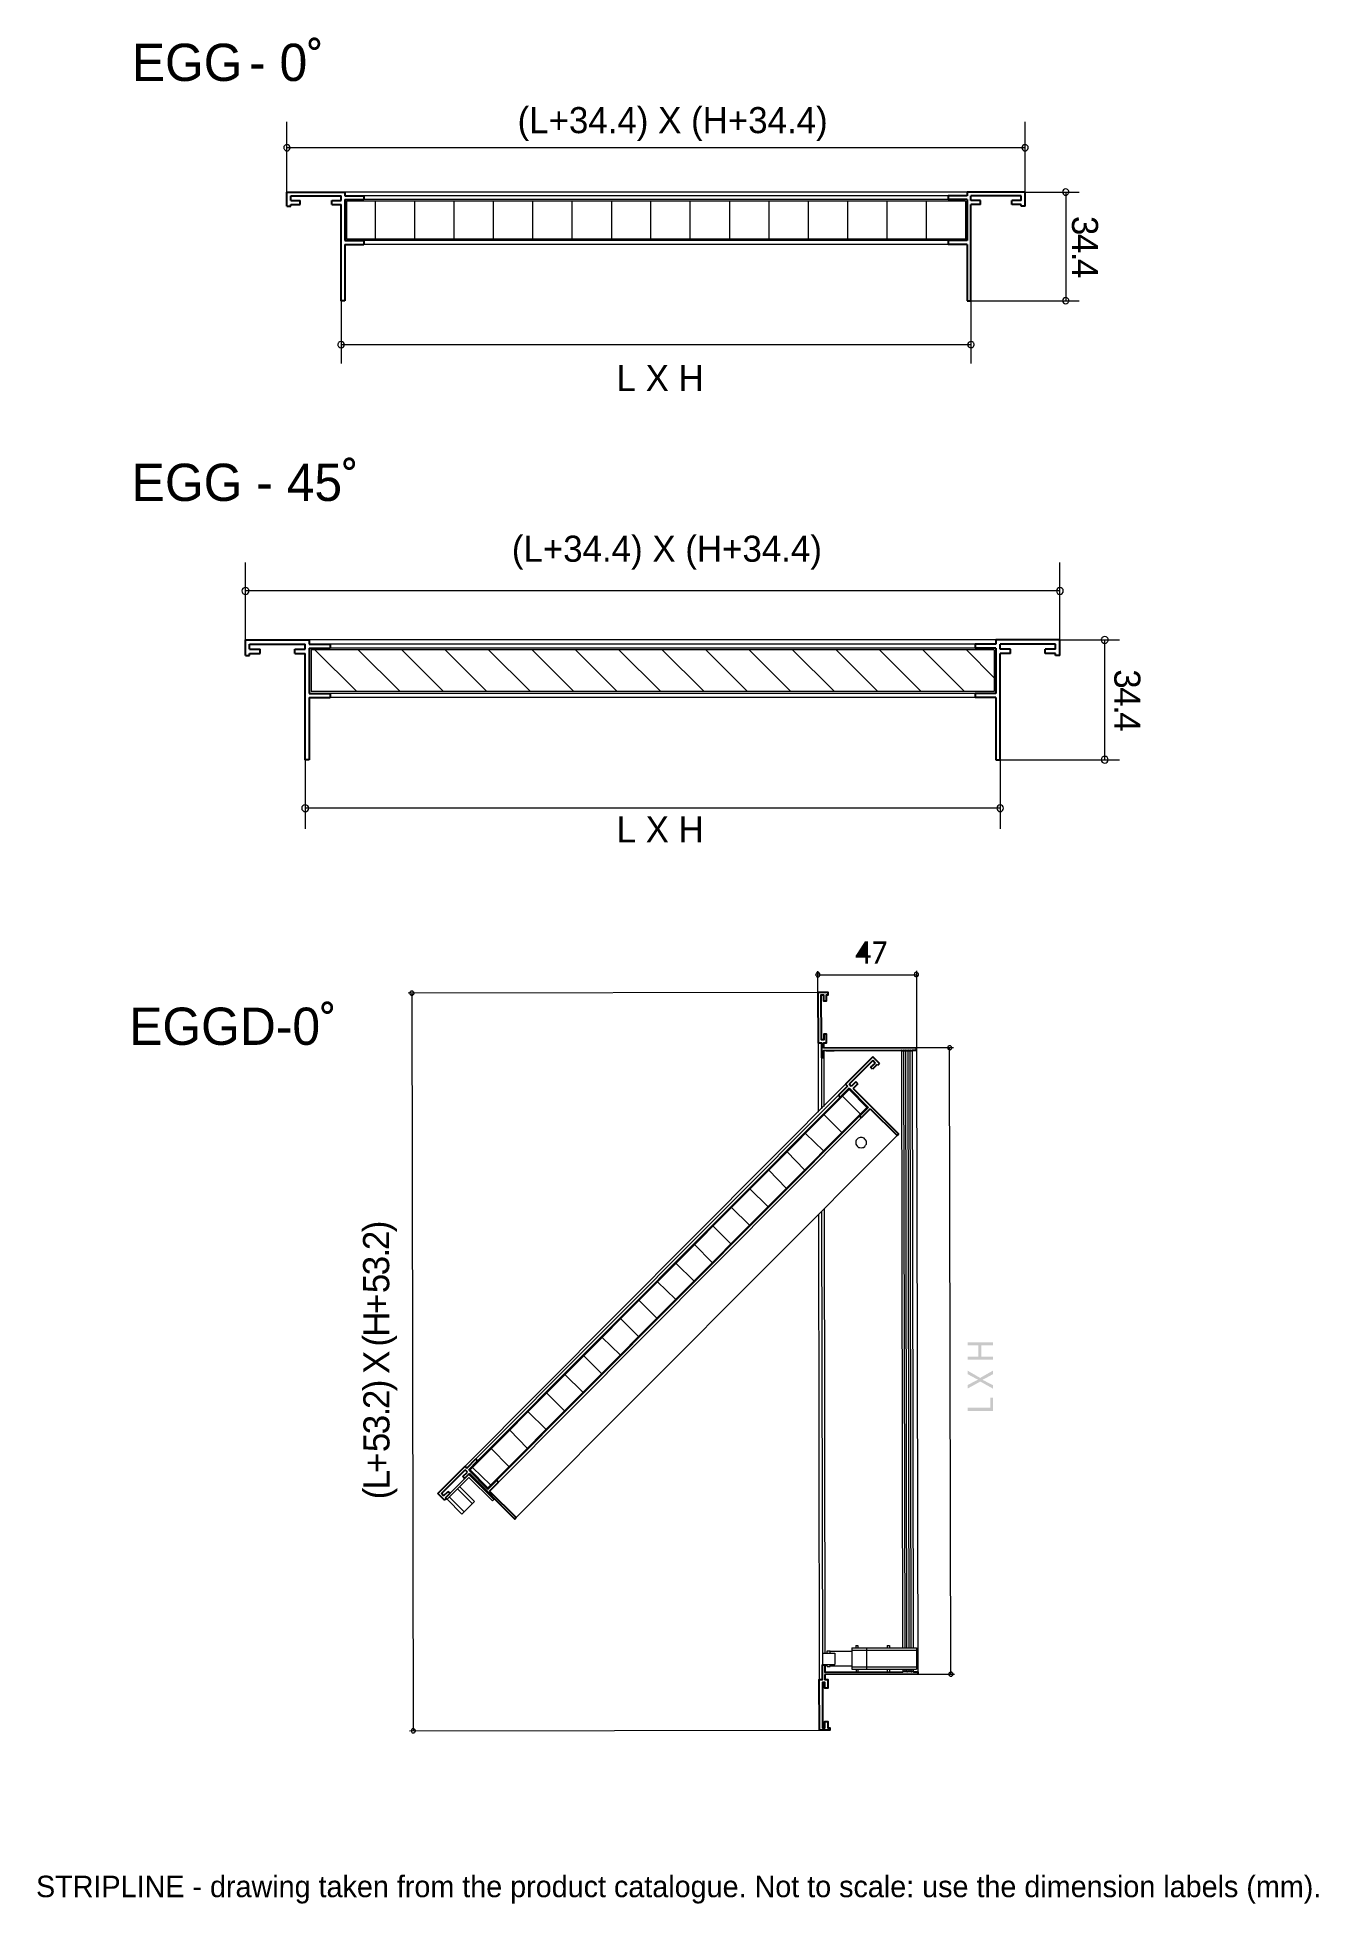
# Model space of a CAD drawing. Extents: x 0 to 239, y -13 to 334.
import ezdxf

# ---------------------------------------------------------------- set-up
doc = ezdxf.new("R2010")
doc.units = 0
for name, color, linetype in [('FILL', 8, 'Continuous'), ('GEOMETRY', 7, 'Continuous'), ('NOTE', 1, 'Continuous'), ('TEXT', 7, 'Continuous')]:
    doc.layers.add(name, color=color, linetype=linetype)

msp = doc.modelspace()

# ---------------------------------------------------------------- hatches: boundary and pattern name
at = {"layer": 'FILL'}
for points in [[(154.4, 161.8), (154.4, 162.93), (152.62, 162.93), (152.62, 163.29), (154.33, 165.95), (154.9, 165.95), (154.9, 163.36), (155.43, 163.36), (155.43, 162.93), (154.9, 162.93), (154.9, 161.8), (154.4, 161.8)], [(154.4, 163.36), (154.4, 164.75), (154.41, 164.81), (154.41, 164.86), (154.41, 164.92), (154.41, 164.97), (154.41, 165.02), (154.41, 165.08), (154.41, 165.13), (154.41, 165.19), (154.42, 165.24), (154.42, 165.29), (154.42, 165.35), (154.42, 165.4), (154.4, 165.4), (154.38, 165.34), (154.35, 165.29), (154.32, 165.23), (154.29, 165.18), (154.27, 165.13), (154.24, 165.08), (154.21, 165.03), (154.19, 164.98), (154.16, 164.93), (154.14, 164.88), (154.11, 164.83), (154.08, 164.78), (153.14, 163.37), (153.14, 163.36)], [(158.33, 165.95), (158.33, 165.58), (156.66, 161.8), (156.12, 161.8), (157.79, 165.47), (157.79, 165.48), (155.9, 165.48), (155.9, 165.95)], [(173.5, 88.65), (175.48, 88.65), (175.48, 90.77), (173.5, 90.77), (173.5, 91.34), (178.22, 91.34), (178.22, 90.77), (176.01, 90.77), (176.01, 88.65), (178.22, 88.65), (178.22, 88.08), (173.5, 88.08)], [(178.22, 85.4), (177.18, 84.83), (177.08, 84.78), (176.99, 84.73), (176.9, 84.68), (176.82, 84.63), (176.74, 84.59), (176.67, 84.55), (176.59, 84.51), (176.52, 84.47), (176.45, 84.44), (176.38, 84.4), (176.31, 84.37), (176.25, 84.33), (176.25, 84.32), (176.31, 84.29), (176.38, 84.26), (176.45, 84.23), (176.52, 84.19), (176.59, 84.16), (176.66, 84.12), (176.74, 84.08), (176.82, 84.04), (176.9, 84), (176.99, 83.95), (177.08, 83.9), (177.18, 83.85), (178.22, 83.32), (178.22, 82.67), (175.83, 84.01), (173.5, 82.72), (173.5, 83.38), (174.61, 83.96), (174.68, 84), (174.76, 84.04), (174.83, 84.07), (174.9, 84.11), (174.96, 84.14), (175.03, 84.18), (175.09, 84.21), (175.16, 84.24), (175.22, 84.27), (175.28, 84.3), (175.34, 84.33), (175.41, 84.36), (175.41, 84.38), (175.34, 84.41), (175.27, 84.44), (175.21, 84.47), (175.14, 84.5), (175.08, 84.53), (175.01, 84.56), (174.95, 84.59), (174.89, 84.63), (174.82, 84.66), (174.75, 84.7), (174.68, 84.74), (174.61, 84.78), (173.5, 85.37), (173.5, 86.02), (175.8, 84.69), (178.22, 86.06), (178.22, 85.4)], [(173.5, 78.55), (173.5, 79.12), (177.71, 79.12), (177.71, 80.99), (178.22, 80.99), (178.22, 78.55)]]:
    msp.add_hatch(color=7, dxfattribs=at).paths.add_polyline_path(points)

# ---------------------------------------------------------------- linework, layer by layer
at = {"layer": 'GEOMETRY', "lineweight": 13}
for points in [[(46.71, 305.49), (46.71, 318.55)], [(184.18, 305.49), (184.18, 318.55)], [(184.18, 313.74), (46.71, 313.74)], [(184.18, 305.49), (194.26, 305.49)], [(191.75, 305.49), (191.75, 285.25)], [(56.8, 285.25), (56.8, 273.56)], [(174.09, 285.25), (174.09, 273.56)], [(174.09, 285.25), (194.26, 285.25)], [(174.09, 277.06), (56.8, 277.06)], [(39, 222.12), (39, 236.52)], [(190.66, 222.12), (190.66, 236.52)], [(190.66, 231.21), (39, 231.21)], [(190.66, 222.12), (201.78, 222.12)], [(198.98, 222.12), (198.98, 199.79)], [(50.13, 199.79), (50.13, 186.9)], [(179.51, 199.79), (179.51, 186.9)], [(179.51, 199.79), (201.78, 199.79)], [(179.51, 190.76), (50.13, 190.76)], [(145.62, 147.08), (145.64, 134.17)], [(146.24, 144.36), (146.26, 134.78)], [(146.68, 144.36), (146.69, 135.22)], [(161.16, 145.7), (161.37, 34.43)], [(161.81, 34.43), (161.6, 145.7)], [(162.16, 34.43), (161.95, 145.7)], [(162.6, 34.43), (162.39, 145.7)], [(162.95, 34.43), (162.75, 145.7)], [(163.39, 34.43), (163.18, 145.71)], [(163.97, 145.71), (164.19, 29.95)], [(150.72, 139.36), (79.9, 68.26)], [(149.41, 137.34), (81.91, 69.59)], [(149.76, 136.99), (82.18, 69.23)], [(153.37, 133.48), (85.78, 65.64)], [(153.63, 133.13), (86.14, 65.29)], [(160.32, 129.8), (89.4, 58.71)], [(145.68, 115.2), (145.84, 28.52)], [(146.29, 115.73), (146.45, 31.24)], [(146.73, 116.25), (146.88, 33.44)], [(78.5, 64.05), (81.23, 61.33)], [(78.85, 64.49), (81.66, 61.68)], [(76.57, 62.11), (79.3, 59.3)], [(76.92, 62.55), (79.74, 59.74)], [(79.3, 59.3), (81.66, 61.68)], [(152.68, 34.85), (152.68, 34.41)], [(152.68, 34.85), (153.03, 34.85)], [(153.03, 34.85), (153.03, 34.41)], [(158.47, 34.86), (158.47, 34.42)], [(158.47, 34.86), (158.91, 34.86)], [(158.91, 34.86), (158.91, 34.42)], [(146.44, 33.43), (148.73, 33.44)], [(146.45, 31.33), (148.73, 31.33)], [(146.89, 31.33), (146.89, 31.24)], [(147.23, 33.79), (147.32, 33.79)], [(147.23, 33.79), (147.23, 33.44)], [(147.24, 31.06), (147.24, 31.33)], [(147.32, 33.88), (147.85, 33.88)], [(147.32, 33.44), (147.32, 33.88)], [(147.33, 30.98), (147.85, 30.98), (147.85, 31.33)], [(147.33, 30.98), (147.33, 31.33)], [(147.85, 33.44), (147.85, 33.88)], [(147.85, 33.79), (151.89, 33.8)], [(148.73, 33.44), (148.73, 31.33)], [(151.89, 34.41), (163.92, 34.43)], [(151.89, 34.41), (151.89, 30.46)], [(151.89, 33.97), (163.92, 33.99)], [(154.61, 34.42), (154.62, 30.46)], [(163.92, 34.43), (163.93, 30.48)], [(147.24, 31.06), (147.33, 31.07)], [(147.86, 31.07), (151.89, 31.07)], [(151.89, 30.9), (163.93, 30.92)], [(151.89, 30.9), (163.93, 30.92)], [(151.89, 30.46), (163.93, 30.48)], [(152.69, 30.46), (152.69, 29.93)], [(153.04, 30.46), (153.04, 29.93)], [(158.48, 30.47), (158.48, 29.94)], [(158.92, 30.47), (158.92, 29.94)], [(161.38, 30.48), (161.38, 29.95)], [(161.82, 30.04), (161.82, 30.48)], [(162.17, 30.04), (162.17, 30.48)], [(162.61, 30.04), (162.61, 30.48)], [(162.96, 30.04), (162.96, 30.48)], [(163.4, 29.95), (163.4, 30.48)]]:
    msp.add_lwpolyline(points, dxfattribs=at)
for points in [[(46.71, 313.15), (46.93, 313.18), (47.14, 313.34), (47.27, 313.52), (47.3, 313.74), (47.27, 313.96), (47.14, 314.14), (46.93, 314.27), (46.71, 314.33), (46.49, 314.27), (46.4, 314.21), (46.33, 314.15), (46.26, 314.09), (46.21, 314.01), (46.17, 313.94), (46.14, 313.85), (46.13, 313.77), (46.13, 313.68), (46.15, 313.6), (46.19, 313.51), (46.24, 313.42), (46.31, 313.34), (46.49, 313.18), (46.71, 313.15)], [(184.18, 313.15), (184.39, 313.18), (184.58, 313.34), (184.65, 313.42), (184.7, 313.51), (184.74, 313.6), (184.76, 313.68), (184.76, 313.77), (184.75, 313.85), (184.72, 313.94), (184.68, 314.01), (184.63, 314.09), (184.56, 314.15), (184.48, 314.21), (184.39, 314.27), (184.18, 314.33), (183.96, 314.27), (183.77, 314.14), (183.62, 313.96), (183.59, 313.74), (183.62, 313.52), (183.77, 313.34), (183.96, 313.18), (184.18, 313.15)], [(191.75, 304.9), (191.97, 304.93), (192.15, 305.08), (192.22, 305.17), (192.27, 305.25), (192.31, 305.34), (192.33, 305.43), (192.33, 305.52), (192.32, 305.6), (192.29, 305.68), (192.25, 305.76), (192.2, 305.83), (192.13, 305.9), (192.06, 305.96), (191.97, 306.01), (191.75, 306.08), (191.5, 306.01), (191.31, 305.89), (191.19, 305.7), (191.16, 305.49), (191.19, 305.27), (191.31, 305.08), (191.5, 304.93), (191.75, 304.9)], [(191.75, 284.66), (191.97, 284.73), (192.15, 284.85), (192.22, 284.94), (192.27, 285.02), (192.31, 285.11), (192.33, 285.2), (192.33, 285.28), (192.32, 285.37), (192.29, 285.45), (192.25, 285.53), (192.2, 285.6), (192.13, 285.67), (192.06, 285.73), (191.97, 285.78), (191.75, 285.85), (191.5, 285.78), (191.31, 285.66), (191.19, 285.47), (191.16, 285.25), (191.19, 285.04), (191.31, 284.85), (191.5, 284.73), (191.75, 284.66)], [(56.8, 276.51), (57.04, 276.53), (57.23, 276.66), (57.36, 276.85), (57.38, 277.06), (57.36, 277.31), (57.23, 277.5), (57.04, 277.62), (56.8, 277.65), (56.58, 277.62), (56.49, 277.57), (56.41, 277.51), (56.34, 277.44), (56.29, 277.36), (56.25, 277.28), (56.22, 277.19), (56.21, 277.1), (56.22, 277.01), (56.23, 276.92), (56.27, 276.83), (56.32, 276.74), (56.39, 276.66), (56.58, 276.53), (56.8, 276.51)], [(174.09, 276.51), (174.31, 276.53), (174.5, 276.66), (174.57, 276.74), (174.62, 276.83), (174.65, 276.92), (174.67, 277.01), (174.68, 277.1), (174.67, 277.19), (174.64, 277.28), (174.6, 277.36), (174.55, 277.44), (174.48, 277.51), (174.4, 277.57), (174.31, 277.62), (174.09, 277.65), (173.88, 277.62), (173.66, 277.5), (173.53, 277.31), (173.5, 277.06), (173.53, 276.85), (173.66, 276.66), (173.88, 276.53), (174.09, 276.51)], [(39, 230.58), (39.25, 230.61), (39.44, 230.77), (39.61, 230.96), (39.64, 231.21), (39.61, 231.46), (39.44, 231.68), (39.25, 231.81), (39, 231.87), (38.76, 231.81), (38.54, 231.68), (38.4, 231.46), (38.35, 231.21), (38.4, 230.96), (38.54, 230.77), (38.76, 230.61), (39, 230.58)], [(190.66, 230.58), (190.9, 230.61), (191.1, 230.77), (191.26, 230.96), (191.29, 231.21), (191.26, 231.46), (191.1, 231.68), (190.9, 231.81), (190.66, 231.87), (190.41, 231.81), (190.19, 231.68), (190.05, 231.46), (190, 231.21), (190.05, 230.96), (190.19, 230.77), (190.41, 230.61), (190.66, 230.58)], [(198.98, 221.46), (199.26, 221.52), (199.45, 221.65), (199.52, 221.74), (199.57, 221.84), (199.61, 221.94), (199.63, 222.03), (199.64, 222.13), (199.63, 222.22), (199.61, 222.32), (199.57, 222.4), (199.51, 222.48), (199.44, 222.56), (199.36, 222.63), (199.26, 222.69), (198.98, 222.75), (198.74, 222.69), (198.64, 222.63), (198.55, 222.56), (198.48, 222.48), (198.43, 222.4), (198.39, 222.32), (198.36, 222.22), (198.36, 222.13), (198.36, 222.03), (198.38, 221.94), (198.42, 221.84), (198.48, 221.74), (198.55, 221.65), (198.74, 221.52), (198.98, 221.46)], [(198.98, 199.14), (199.26, 199.19), (199.45, 199.33), (199.59, 199.55), (199.64, 199.79), (199.59, 200.04), (199.45, 200.26), (199.26, 200.4), (198.98, 200.42), (198.74, 200.4), (198.55, 200.26), (198.41, 200.04), (198.35, 199.79), (198.41, 199.55), (198.55, 199.33), (198.74, 199.19), (198.98, 199.14)], [(50.13, 190.13), (50.37, 190.18), (50.59, 190.32), (50.73, 190.51), (50.78, 190.76), (50.73, 191), (50.59, 191.22), (50.37, 191.36), (50.13, 191.41), (49.88, 191.36), (49.66, 191.22), (49.52, 191), (49.47, 190.76), (49.52, 190.51), (49.66, 190.32), (49.88, 190.18), (50.13, 190.13)], [(179.51, 190.13), (179.76, 190.18), (179.98, 190.32), (180.11, 190.51), (180.17, 190.76), (180.11, 191), (179.98, 191.22), (179.76, 191.36), (179.51, 191.41), (179.26, 191.36), (179.07, 191.22), (178.94, 191), (178.88, 190.76), (178.94, 190.51), (179.07, 190.32), (179.26, 190.18), (179.51, 190.13)]]:
    msp.add_lwpolyline(points, close=True, dxfattribs=at)
at = {"layer": 'GEOMETRY', "lineweight": 25}
for points in [[(46.71, 302.85), (46.71, 305.49)], [(46.71, 305.49), (57.51, 305.49)], [(46.71, 302.85), (47.42, 302.85)], [(47.42, 303.9), (47.42, 304.77)], [(47.42, 304.77), (56.8, 304.77)], [(47.42, 303.9), (49.19, 303.9)], [(47.42, 303.9), (49.19, 303.9)], [(47.42, 302.85), (47.42, 303.19)], [(47.42, 303.19), (49.19, 303.19)], [(49.19, 303.19), (49.19, 303.9)], [(55.06, 303.19), (55.06, 303.9)], [(55.06, 303.9), (56.8, 303.9)], [(55.06, 303.19), (56.8, 303.19)], [(56.8, 303.9), (56.8, 304.77)], [(57.51, 285.25), (56.8, 285.25), (56.8, 303.19)], [(57.51, 305.49), (57.51, 304.77)], [(57.51, 304.77), (61.02, 304.77)], [(57.51, 304.09), (61.02, 304.09)], [(57.51, 304.09), (57.51, 296.46)], [(61.02, 304.77), (61.02, 304.09)], [(173.38, 304.77), (169.87, 304.77)], [(169.87, 304.77), (169.87, 304.09)], [(173.38, 304.09), (169.87, 304.09)], [(184.18, 305.49), (173.38, 305.49)], [(173.38, 305.49), (173.38, 304.77)], [(173.38, 304.09), (173.38, 296.46)], [(173.38, 285.25), (174.09, 285.25), (174.09, 303.19)], [(174.09, 303.9), (174.09, 304.77)], [(183.46, 304.77), (174.09, 304.77)], [(175.86, 303.9), (174.09, 303.9)], [(175.86, 303.19), (174.09, 303.19)], [(175.86, 303.19), (175.86, 303.9)], [(183.46, 303.9), (181.69, 303.9)], [(183.46, 303.9), (181.69, 303.9)], [(183.46, 303.19), (181.69, 303.19)], [(181.7, 303.19), (181.7, 303.9)], [(183.46, 303.9), (183.46, 304.77)], [(183.46, 302.85), (183.46, 303.19)], [(184.18, 302.85), (183.46, 302.85)], [(184.18, 302.85), (184.18, 305.49)], [(57.51, 296.46), (61.02, 296.46)], [(57.51, 295.74), (61.02, 295.74)], [(57.51, 295.74), (57.51, 285.25)], [(61.02, 296.46), (61.02, 295.74)], [(173.38, 296.46), (169.87, 296.46)], [(169.87, 296.46), (169.87, 295.74)], [(173.38, 295.74), (169.87, 295.74)], [(173.38, 295.74), (173.38, 285.25)], [(39, 219.19), (39, 222.12)], [(39, 222.12), (50.89, 222.12)], [(39, 219.19), (39.77, 219.19)], [(39.77, 220.36), (39.77, 221.32)], [(39.77, 221.32), (50.13, 221.32)], [(39.77, 220.36), (41.72, 220.36)], [(39.77, 220.36), (41.72, 220.36)], [(39.77, 219.19), (39.77, 219.6)], [(39.77, 219.6), (41.72, 219.6)], [(41.72, 219.6), (41.72, 220.36)], [(48.18, 219.6), (48.18, 220.36)], [(48.18, 220.36), (50.13, 220.36)], [(48.18, 219.6), (50.13, 219.6)], [(50.13, 220.36), (50.13, 221.32)], [(50.89, 199.79), (50.13, 199.79), (50.13, 219.6)], [(50.89, 222.12), (50.89, 221.32)], [(50.89, 221.32), (54.78, 221.32)], [(50.89, 220.56), (54.78, 220.56)], [(50.89, 220.56), (50.89, 212.15)], [(54.78, 221.32), (54.78, 220.56)], [(178.74, 221.32), (174.85, 221.32)], [(178.74, 220.56), (174.85, 220.56)], [(174.86, 221.32), (174.86, 220.56)], [(190.66, 222.12), (178.74, 222.12)], [(178.74, 222.12), (178.74, 221.32)], [(178.74, 220.56), (178.74, 212.15)], [(178.74, 199.79), (179.51, 199.79), (179.51, 219.6)], [(179.51, 220.36), (179.51, 221.32)], [(189.86, 221.32), (179.51, 221.32)], [(181.45, 220.36), (179.51, 220.36)], [(181.45, 219.6), (179.51, 219.6)], [(181.45, 219.6), (181.45, 220.36)], [(187.92, 219.6), (187.92, 220.36)], [(189.86, 220.36), (187.92, 220.36)], [(189.86, 220.36), (187.92, 220.36)], [(189.86, 219.6), (187.92, 219.6)], [(189.86, 220.36), (189.86, 221.32)], [(189.86, 219.19), (189.86, 219.6)], [(190.66, 219.19), (189.86, 219.19)], [(190.66, 219.19), (190.66, 222.12)], [(50.89, 212.15), (54.78, 212.15)], [(54.78, 212.15), (54.78, 211.38)], [(178.74, 212.15), (174.85, 212.15)], [(174.86, 212.15), (174.86, 211.38)], [(50.89, 211.38), (54.78, 211.38)], [(50.89, 211.38), (50.89, 199.79)], [(178.74, 211.38), (174.85, 211.38)], [(178.74, 211.38), (178.74, 199.79)], [(146.67, 146.11), (146.67, 147.08), (147.2, 147.08), (147.2, 148.66), (146.67, 148.66), (146.67, 147.61), (146.23, 147.61), (146.21, 156.04), (146.65, 156.04), (146.66, 154.9), (147.18, 154.9), (147.18, 156.04), (147.53, 156.04), (147.53, 156.48), (145.6, 156.48), (145.62, 147.08), (146.23, 147.08), (146.24, 144.36), (146.68, 144.36), (146.67, 145.68), (161.16, 145.7), (161.34, 145.62), (161.6, 145.62), (161.6, 145.7), (161.6, 145.62), (161.78, 145.62), (161.95, 145.62)], [(162.83, 145.62), (163.01, 145.62), (163.18, 145.71), (163.97, 145.71), (163.97, 146.15), (146.67, 146.11)], [(147.11, 145.68), (148.61, 145.68)], [(155.81, 144.46), (150.72, 139.36)], [(155.81, 143.76), (151.43, 139.36)], [(156.25, 143.32), (155.37, 142.53)], [(156.25, 143.32), (155.37, 142.53)], [(155.73, 142.18), (155.37, 142.53)], [(156.6, 143.06), (155.73, 142.18)], [(157.04, 143.24), (155.81, 144.46)], [(156.25, 143.32), (155.81, 143.76)], [(156.69, 142.88), (156.6, 143.06)], [(157.04, 143.24), (156.69, 142.88)], [(162.04, 145.62), (161.95, 145.7), (161.95, 145.62)], [(162.04, 145.62), (162.22, 145.62), (162.39, 145.62), (162.39, 145.7), (162.39, 145.62), (162.75, 145.62)], [(162.83, 145.62), (162.75, 145.71), (162.75, 145.62)], [(151.08, 139.01), (149.41, 137.34)], [(150.72, 139.36), (151.08, 139.01)], [(151.78, 138.92), (151.43, 139.36)], [(152.66, 139.8), (151.78, 138.92)], [(153.01, 139.45), (152.13, 138.57)], [(153.01, 139.45), (152.66, 139.8)], [(149.41, 137.34), (149.76, 136.99)], [(151.43, 138.66), (149.76, 136.99)], [(151.43, 138.66), (154.95, 135.06)], [(160.32, 129.8), (160.58, 130.16), (152.13, 138.57)], [(154.95, 135.06), (153.37, 133.48)], [(153.37, 133.48), (153.63, 133.13)], [(155.3, 134.8), (153.63, 133.13)], [(155.3, 134.8), (160.32, 129.8)], [(80.25, 67.91), (81.91, 69.59)], [(81.91, 69.59), (82.18, 69.23)], [(74.81, 63.16), (79.9, 68.26)], [(75.51, 63.16), (79.9, 67.56)], [(79.46, 66.33), (80.34, 67.12)], [(79.81, 65.98), (79.46, 66.33)], [(79.81, 65.98), (80.69, 66.86)], [(79.9, 68.26), (80.25, 67.91)], [(80.34, 67.12), (79.9, 67.56)], [(80.6, 67.56), (82.18, 69.23)], [(80.6, 67.56), (84.12, 63.97)], [(89.4, 58.71), (89.14, 58.36), (80.69, 66.86)], [(76.04, 61.93), (74.81, 63.16)], [(75.87, 62.72), (75.51, 63.16)], [(75.87, 62.72), (76.74, 63.52)], [(75.87, 62.72), (76.74, 63.52)], [(76.22, 62.37), (77.1, 63.25)], [(77.1, 63.25), (76.74, 63.52)], [(84.12, 63.97), (85.78, 65.64)], [(84.47, 63.62), (86.14, 65.29)], [(84.47, 63.62), (89.4, 58.71)], [(85.78, 65.64), (86.14, 65.29)], [(76.04, 61.93), (76.39, 62.2)], [(76.39, 62.2), (76.22, 62.37)], [(146.89, 29.48), (146.89, 28.52), (147.42, 28.52), (147.42, 26.94), (146.9, 26.94), (146.89, 27.99), (146.45, 27.99), (146.47, 19.56), (146.91, 19.56), (146.91, 20.7), (147.43, 20.7), (147.44, 19.56), (147.79, 19.56), (147.79, 19.12), (145.86, 19.12), (145.84, 28.52), (146.45, 28.52), (146.45, 31.24), (146.89, 31.24), (146.89, 29.92), (161.38, 29.95)], [(163.4, 29.95), (164.19, 29.95), (164.19, 29.52), (146.89, 29.48)], [(161.82, 30.04), (161.64, 30.04), (161.56, 30.04), (161.38, 29.95)], [(162.17, 30.04), (162, 30.04), (161.82, 30.04)], [(162.17, 30.04), (162.26, 30.04)], [(162.61, 30.04), (162.26, 30.04)], [(162.96, 30.04), (162.79, 30.04), (162.61, 30.04)], [(162.96, 30.04), (163.05, 30.04)], [(163.4, 29.95), (163.23, 30.04), (163.14, 30.04), (163.05, 30.04)]]:
    msp.add_lwpolyline(points, dxfattribs=at)
at = {"layer": 'GEOMETRY', "lineweight": 5}
for points in [[(173.38, 305.49), (57.51, 305.49)], [(169.87, 304.77), (61.02, 304.77)], [(169.87, 304.09), (61.02, 304.09)], [(169.87, 296.46), (61.02, 296.46)], [(169.87, 295.74), (61.02, 295.74)], [(178.74, 222.12), (50.89, 222.12)], [(174.86, 221.32), (54.78, 221.32)], [(174.86, 220.56), (54.78, 220.56)], [(174.86, 212.15), (54.78, 212.15)], [(174.86, 211.38), (54.78, 211.38)]]:
    msp.add_lwpolyline(points, dxfattribs=at)
at = {"layer": 'GEOMETRY', "lineweight": 15}
for points in [[(57.79, 303.78), (57.79, 296.73)], [(173.1, 303.78), (57.79, 303.78)], [(63.13, 303.78), (63.13, 296.73)], [(70.48, 303.78), (70.48, 296.73)], [(77.8, 303.78), (77.8, 296.73)], [(85.13, 303.78), (85.13, 296.73)], [(92.45, 303.78), (92.45, 296.73)], [(99.77, 303.78), (99.77, 296.73)], [(107.13, 303.78), (107.13, 296.73)], [(114.45, 303.78), (114.45, 296.73)], [(121.77, 303.78), (121.77, 296.73)], [(129.1, 303.78), (129.1, 296.73)], [(136.45, 303.78), (136.45, 296.73)], [(143.78, 303.78), (143.78, 296.73)], [(151.1, 303.78), (151.1, 296.73)], [(158.42, 303.78), (158.42, 296.73)], [(165.74, 303.78), (165.74, 296.73)], [(173.1, 303.78), (173.1, 296.73)], [(173.1, 296.73), (57.79, 296.73)], [(51.22, 220.23), (51.22, 212.47)], [(178.41, 220.23), (51.22, 220.23)], [(51.93, 220.23), (59.71, 212.47)], [(60.01, 220.23), (67.79, 212.47)], [(68.12, 220.23), (75.87, 212.47)], [(76.2, 220.23), (83.95, 212.47)], [(84.28, 220.23), (92.06, 212.47)], [(92.39, 220.23), (100.14, 212.47)], [(100.47, 220.23), (108.22, 212.47)], [(108.55, 220.23), (116.32, 212.47)], [(116.62, 220.23), (124.4, 212.47)], [(124.73, 220.23), (132.48, 212.47)], [(132.81, 220.23), (140.56, 212.47)], [(140.89, 220.23), (148.67, 212.47)], [(148.97, 220.23), (156.75, 212.47)], [(157.08, 220.23), (164.83, 212.47)], [(165.16, 220.23), (172.91, 212.47)], [(173.24, 220.23), (178.41, 215.05)], [(178.41, 220.23), (178.41, 212.47)], [(178.41, 212.47), (51.22, 212.47)], [(145.6, 156.48), (145.59, 160.43)], [(163.95, 160.46), (163.97, 146.15)], [(145.6, 156.48), (69.28, 156.33)], [(145.59, 159.73), (163.95, 159.76)], [(69.98, 156.33), (70.24, 18.98)], [(170.83, 146.16), (163.97, 146.15)], [(170.34, 29.53), (170.12, 146.16)], [(151.43, 138.39), (80.86, 67.56)], [(153.46, 133.83), (150.2, 137.16)], [(151.43, 138.39), (154.69, 135.06)], [(154.69, 135.06), (84.12, 64.23)], [(150.04, 130.4), (146.7, 133.73)], [(146.62, 126.97), (143.28, 130.21)], [(143.12, 123.45), (139.86, 126.78)], [(139.7, 120.02), (136.44, 123.35)], [(136.28, 116.59), (132.93, 119.92)], [(132.86, 113.15), (129.51, 116.4)], [(129.35, 109.63), (126.1, 112.97)], [(125.93, 106.2), (122.59, 109.53)], [(122.51, 102.77), (119.17, 106.01)], [(119.1, 99.34), (115.75, 102.58)], [(115.59, 95.82), (112.25, 99.15)], [(112.17, 92.39), (108.83, 95.72)], [(108.75, 88.96), (105.41, 92.2)], [(105.33, 85.44), (101.99, 88.77)], [(101.83, 82.01), (98.48, 85.34)], [(98.41, 78.57), (95.06, 81.9)], [(94.9, 75.14), (91.64, 78.39)], [(91.48, 71.62), (88.23, 74.95)], [(88.06, 68.19), (84.72, 71.52)], [(76.22, 62.37), (80.6, 66.69)], [(76.57, 62.11), (80.6, 66.16)], [(80.6, 66.68), (85.26, 62.04)], [(85.26, 62.04), (85, 61.77), (80.6, 66.16)], [(80.86, 67.56), (84.12, 64.23)], [(84.64, 64.76), (81.3, 68)], [(76.22, 62.37), (76.57, 62.11)], [(164.19, 29.52), (171.04, 29.53)], [(69.54, 18.97), (145.86, 19.12)]]:
    msp.add_lwpolyline(points, dxfattribs=at)
for points in [[(145.95, 159.73), (145.94, 159.9), (145.86, 159.99), (145.77, 160.16), (145.42, 160.16), (145.33, 159.99), (145.24, 159.9), (145.16, 159.72), (145.24, 159.64), (145.33, 159.46), (145.42, 159.37), (145.59, 159.37), (145.77, 159.37), (145.86, 159.46), (145.95, 159.64), (145.95, 159.73)], [(164.3, 159.76), (164.3, 159.94), (164.21, 160.02), (164.04, 160.2), (163.77, 160.2), (163.6, 160.02), (163.6, 159.93), (163.51, 159.76), (163.6, 159.67), (163.6, 159.49), (163.77, 159.41), (164.04, 159.41), (164.21, 159.5), (164.3, 159.67), (164.3, 159.76)], [(70.42, 156.34), (70.33, 156.51), (70.25, 156.6), (70.16, 156.69), (69.81, 156.69), (69.72, 156.6), (69.63, 156.51), (69.63, 156.33), (69.63, 156.16), (69.72, 156.07), (69.81, 155.98), (69.99, 155.98), (70.16, 155.98), (70.25, 156.07), (70.34, 156.16), (70.42, 156.34)], [(170.56, 146.16), (170.47, 146.34), (170.39, 146.42), (170.3, 146.51), (170.12, 146.51), (170.03, 146.51), (169.86, 146.42), (169.77, 146.33), (169.77, 146.16), (169.77, 145.98), (169.86, 145.89), (170.04, 145.81), (170.12, 145.72), (170.3, 145.81), (170.39, 145.9), (170.47, 145.98), (170.56, 146.16)], [(154.61, 128.48), (154.61, 128.74), (154.43, 129), (154.33, 129.17), (154.2, 129.3), (154.04, 129.39), (153.86, 129.44), (153.67, 129.46), (153.48, 129.45), (153.29, 129.4), (153.11, 129.33), (152.96, 129.22), (152.83, 129.09), (152.73, 128.93), (152.68, 128.74), (152.68, 128.47), (152.68, 128.21), (152.77, 128.03), (152.94, 127.77), (153.12, 127.6), (153.38, 127.6), (153.64, 127.51), (153.91, 127.6), (154.08, 127.6), (154.35, 127.77), (154.43, 128.04), (154.61, 128.21), (154.61, 128.48)], [(170.78, 29.53), (170.69, 29.7), (170.6, 29.79), (170.51, 29.88), (170.34, 29.97), (170.25, 29.88), (170.08, 29.79), (169.99, 29.7), (169.99, 29.53), (169.99, 29.35), (170.08, 29.26), (170.25, 29.17), (170.34, 29.18), (170.52, 29.18), (170.6, 29.26), (170.69, 29.35), (170.78, 29.53)], [(70.68, 18.98), (70.59, 19.15), (70.5, 19.24), (70.41, 19.33), (70.24, 19.33), (70.06, 19.33), (69.98, 19.24), (69.89, 19.15), (69.89, 18.98), (69.89, 18.8), (69.98, 18.71), (70.07, 18.62), (70.24, 18.62), (70.41, 18.63), (70.5, 18.71), (70.59, 18.8), (70.68, 18.98)]]:
    msp.add_lwpolyline(points, close=True, dxfattribs=at)
at = {"layer": 'GEOMETRY', "lineweight": 25}
for points in [[(161.82, 30.04), (161.82, 30.04)], [(162.61, 30.04), (162.61, 30.04)]]:
    msp.add_lwpolyline(points, close=True, dxfattribs=at)

# ---------------------------------------------------------------- texts
at = {"layer": 'NOTE'}
msp.add_text('STRIPLINE - drawing taken from the product catalogue. Not to scale: use the dimension labels (mm).', height=4, dxfattribs=at).set_placement((0, -12))
at = {"layer": 'TEXT'}
for s, height, p in [('- 0˚', 6.936, (39.68, 326.17)), ('EGG', 6.936, (17.83, 326.17)), ('(L+34.4) X (H+34.4)', 4.8553, (89.67, 316.45)), ('L X H', 4.855, (108.1, 268.42)), ('EGG - 45˚', 6.936, (17.82, 247.97)), ('(L+34.4) X (H+34.4)', 4.8553, (88.6, 236.65)), ('L X H', 4.855, (108.11, 184.39)), ('EGGD-0˚', 6.936, (17.34, 146.7))]:
    msp.add_text(s, height=height, dxfattribs=at).set_placement(p)
for s, rotation, p in [('3', 270, (192.9, 301.04)), ('4', 270, (192.9, 297.71)), ('.', 270, (192.9, 294.37)), ('4', 270, (192.9, 293.03)), ('3', 270, (200.78, 216.63)), ('4', 270, (200.78, 213.29)), ('.', 270, (200.78, 209.96)), ('4', 270, (200.78, 208.62)), (')', 90, (65.75, 111.81)), ('2', 90, (65.75, 108.48)), ('.', 90, (65.75, 107.13)), ('3', 90, (65.76, 103.8)), ('5', 90, (65.77, 100.47)), ('+', 90, (65.77, 96.6)), ('H', 90, (65.78, 92.36)), ('(', 90, (65.78, 90.52)), ('X', 90, (65.79, 85.43)), (')', 90, (65.8, 82.21)), ('2', 90, (65.81, 78.88)), ('3', 90, (65.82, 74.2)), ('.', 90, (65.81, 77.53)), ('5', 90, (65.82, 70.87)), ('+', 90, (65.83, 66.99)), ('L', 90, (65.83, 63.93)), ('(', 90, (65.84, 62.08))]:
    msp.add_text(s, height=4.86, rotation=rotation, dxfattribs=at).set_placement(p)

doc.saveas('drawing.dxf')
